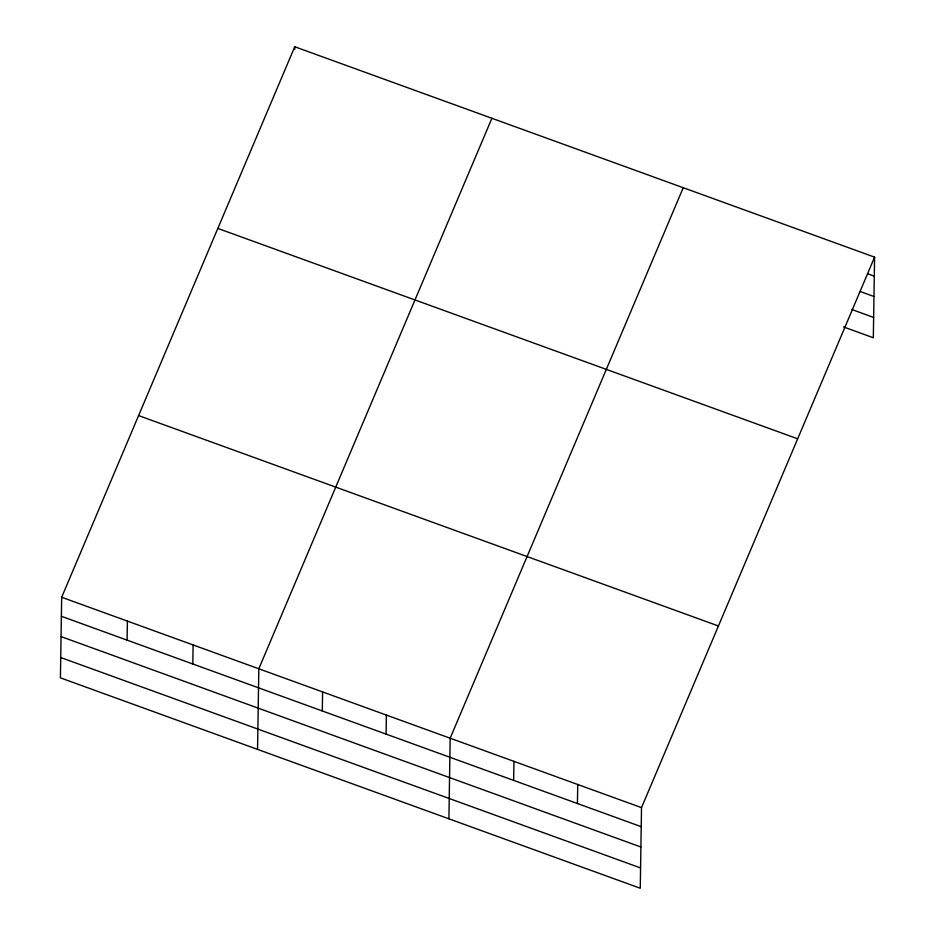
<?xml version="1.0" encoding="UTF-8"?>
<svg xmlns="http://www.w3.org/2000/svg" width="935" height="935" viewBox="0 0 935 935"><rect width="100%" height="100%" fill="white"/><g stroke="black" fill="none" stroke-linecap="round" stroke-linejoin="round"><path stroke-width="1.4" d="M61.675 597.255L60.413 677.852L640.253 888.25L641.515 807.641L874.587 257.148L294.747 46.75L61.675 597.255L641.515 807.641M127.09 640.136L127.394 621.097M192.809 663.979L193.113 644.94M257.557 749.391L258.82 668.782L491.892 118.289M294.712 49.473L294.747 46.75M322.306 710.962L322.598 691.923M386.085 734.115L386.389 715.076M448.905 818.815L450.167 738.218L683.24 187.713M513.654 780.398L513.946 761.359M577.433 803.539L577.736 784.5M874.587 257.148L873.325 337.745L843.463 326.911M867.505 273.721L874.295 276.187M860.399 291.58L873.968 296.5M851.925 309.555L873.641 317.433M217.832 228.42L797.672 438.807M138.59 415.584L718.431 625.982M61.383 616.294L641.211 826.68M61.056 636.606L640.896 847.005M60.728 657.539L640.568 867.937"/></g></svg>
